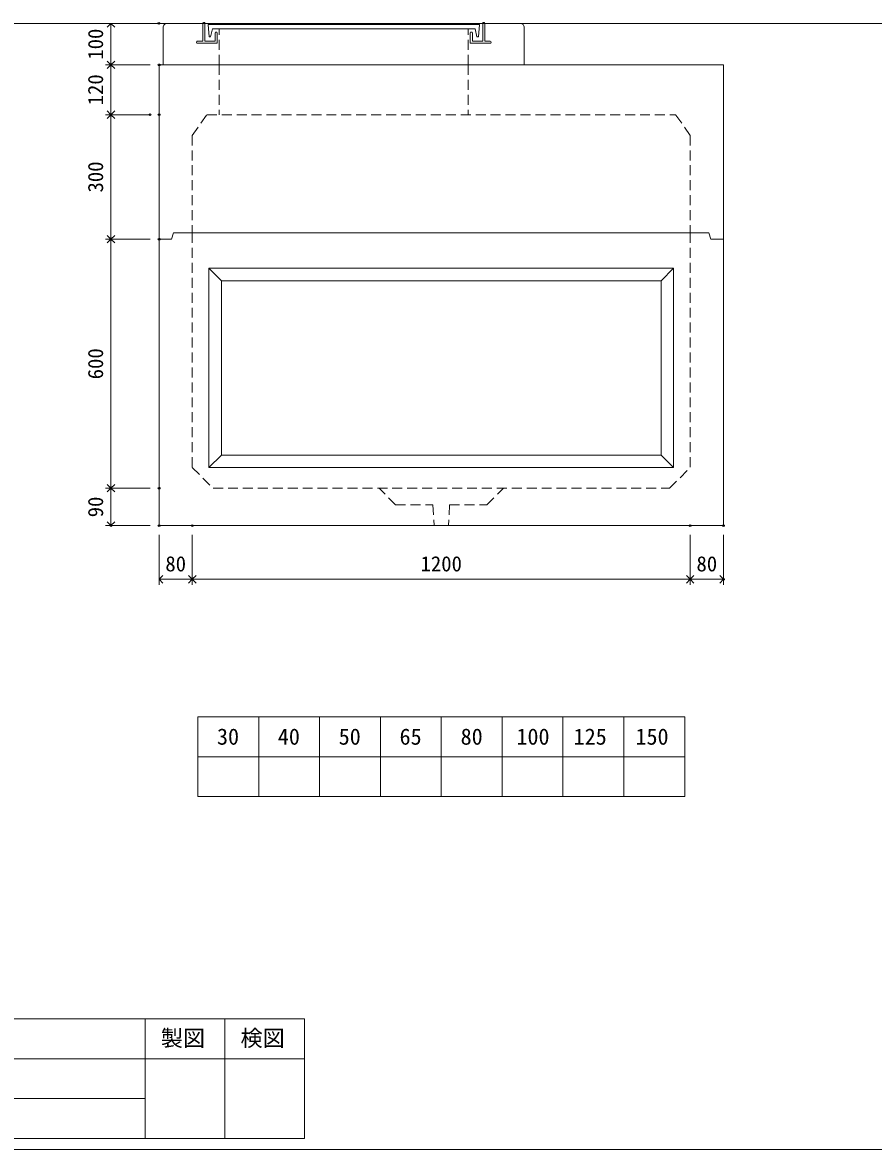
# Model space of a CAD drawing. Units: millimetres, scale not verified. Extents: x -6420 to 6420, y -3109 to 3109.
# Drawn here: x 311 to 2361, y -2591 to 124 of the extents above; entities that cross this region are included whole.
import ezdxf
from ezdxf.enums import TextEntityAlignment as Align

# ---------------------------------------------------------------- set-up
doc = ezdxf.new("R2010")
doc.units = ezdxf.units.MM
doc.header["$LTSCALE"] = 20
doc.header["$PDMODE"] = 32
doc.header["$PDSIZE"] = 4
doc.linetypes.add('DASHED1', pattern=[1.8, 1.2, -0.6])
doc.layers.add('0-1_Defpoints', color=7, linetype='Continuous')
for name, color, linetype, lineweight in [('0-2_waku', 7, 'Continuous', 18), ('0-3_gaikei', 7, 'Continuous', 18), ('0-4_kakure', 7, 'DASHED1', 5), ('0-5_sunpou', 7, 'Continuous', 5), ('0-8_uchigawa', 6, 'Continuous', 18), ('0-A_futa', 3, 'Continuous', 18), ('0-B_GL', 4, 'Continuous', 18), ('0-D_文字１', 7, 'Continuous', 18)]:
    doc.layers.add(name, color=color, linetype=linetype, lineweight=lineweight)
doc.styles.add('ＭＳ ゴシック', font='')
doc.styles.get('ＭＳ ゴシック').set_extended_font_data('MS Gothic')

# ---------------------------------------------------------------- blocks, each defined once
blk = doc.blocks.new('_Open90')
at = {"layer": '0-5_sunpou'}
blk.add_line((0, 0), (-1, 0), dxfattribs=at)
blk.add_lwpolyline([(-0.5, 0.5), (0, 0), (-0.5, -0.5)], dxfattribs=at)
blk = doc.blocks.new('D52')
at = {"layer": '0-1_Defpoints'}
for p in [(3223.24, 2119.83), (3107.22, 1519.83), (3223.24, 1519.83)]:
    blk.add_point(p, dxfattribs=at)
at = {"layer": '0-5_sunpou'}
for p, q in [((3201.24, 2119.83), (3094.22, 2119.83)), ((3107.22, 2101.83), (3107.22, 1537.83)), ((3201.24, 1519.83), (3094.22, 1519.83))]:
    blk.add_line(p, q, dxfattribs=at)
at = {"layer": '0-5_sunpou', "xscale": 18, "yscale": 18}
for p, rotation in [((3107.22, 2119.83), 90), ((3107.22, 1519.83), 270)]:
    blk.add_blockref('_Open90', p, dxfattribs=dict(at, rotation=rotation))
at = {"layer": '0-5_sunpou', "style": 'ＭＳ ゴシック'}
blk.add_text('600', height=36.66, rotation=90, dxfattribs=at).set_placement((3099.22, 1782.33), align=Align.BOTTOM_LEFT)
blk = doc.blocks.new('D53')
at = {"layer": '0-1_Defpoints'}
for p in [(3223.24, 1519.83), (3107.22, 1429.83), (3223.24, 1429.83)]:
    blk.add_point(p, dxfattribs=at)
at = {"layer": '0-5_sunpou'}
for p, q in [((3201.24, 1519.83), (3094.22, 1519.83)), ((3107.22, 1501.83), (3107.22, 1447.83)), ((3201.24, 1429.83), (3094.22, 1429.83))]:
    blk.add_line(p, q, dxfattribs=at)
at = {"layer": '0-5_sunpou', "xscale": 18, "yscale": 18}
for p, rotation in [((3107.22, 1519.83), 90), ((3107.22, 1429.83), 270)]:
    blk.add_blockref('_Open90', p, dxfattribs=dict(at, rotation=rotation))
at = {"layer": '0-5_sunpou', "style": 'ＭＳ ゴシック'}
blk.add_text('90', height=36.66, rotation=90, dxfattribs=at).set_placement((3099.22, 1449.83), align=Align.BOTTOM_LEFT)
blk = doc.blocks.new('D54')
at = {"layer": '0-1_Defpoints'}
for p in [(3223.24, 1429.83), (3303.24, 1429.83), (3303.24, 1300.51)]:
    blk.add_point(p, dxfattribs=at)
at = {"layer": '0-5_sunpou'}
for p, q in [((3223.24, 1407.83), (3223.24, 1287.51)), ((3303.24, 1407.83), (3303.24, 1287.51)), ((3241.24, 1300.51), (3285.24, 1300.51))]:
    blk.add_line(p, q, dxfattribs=at)
at = {"layer": '0-5_sunpou', "xscale": 18, "yscale": 18, "rotation": 180}
blk.add_blockref('_Open90', (3223.24, 1300.51), dxfattribs=at)
at = {"layer": '0-5_sunpou', "xscale": 18, "yscale": 18}
blk.add_blockref('_Open90', (3303.24, 1300.51), dxfattribs=at)
at = {"layer": '0-5_sunpou', "style": 'ＭＳ ゴシック'}
blk.add_text('80', height=36.66, dxfattribs=at).set_placement((3238.24, 1308.51), align=Align.BOTTOM_LEFT)
blk = doc.blocks.new('D55')
at = {"layer": '0-1_Defpoints'}
for p in [(3303.24, 1429.83), (4503.24, 1429.83), (4503.24, 1300.51)]:
    blk.add_point(p, dxfattribs=at)
at = {"layer": '0-5_sunpou'}
for p, q in [((3303.24, 1407.83), (3303.24, 1287.51)), ((4503.24, 1407.83), (4503.24, 1287.51)), ((3321.24, 1300.51), (4485.24, 1300.51))]:
    blk.add_line(p, q, dxfattribs=at)
at = {"layer": '0-5_sunpou', "xscale": 18, "yscale": 18, "rotation": 180}
blk.add_blockref('_Open90', (3303.24, 1300.51), dxfattribs=at)
at = {"layer": '0-5_sunpou', "xscale": 18, "yscale": 18}
blk.add_blockref('_Open90', (4503.24, 1300.51), dxfattribs=at)
at = {"layer": '0-5_sunpou', "style": 'ＭＳ ゴシック'}
blk.add_text('1200', height=36.66, dxfattribs=at).set_placement((3853.24, 1308.51), align=Align.BOTTOM_LEFT)
blk = doc.blocks.new('D56')
at = {"layer": '0-1_Defpoints'}
for p in [(4503.24, 1429.83), (4583.24, 1429.83), (4583.24, 1300.51)]:
    blk.add_point(p, dxfattribs=at)
at = {"layer": '0-5_sunpou'}
for p, q in [((4503.24, 1407.83), (4503.24, 1287.51)), ((4583.24, 1407.83), (4583.24, 1287.51)), ((4521.24, 1300.51), (4565.24, 1300.51))]:
    blk.add_line(p, q, dxfattribs=at)
at = {"layer": '0-5_sunpou', "xscale": 18, "yscale": 18, "rotation": 180}
blk.add_blockref('_Open90', (4503.24, 1300.51), dxfattribs=at)
at = {"layer": '0-5_sunpou', "xscale": 18, "yscale": 18}
blk.add_blockref('_Open90', (4583.24, 1300.51), dxfattribs=at)
at = {"layer": '0-5_sunpou', "style": 'ＭＳ ゴシック'}
blk.add_text('80', height=36.66, dxfattribs=at).set_placement((4518.24, 1308.51), align=Align.BOTTOM_LEFT)
blk = doc.blocks.new('D57')
at = {"layer": '0-1_Defpoints'}
for p in [(3222.41, 2639.83), (3107.22, 2539.83), (3223.24, 2539.83)]:
    blk.add_point(p, dxfattribs=at)
at = {"layer": '0-5_sunpou'}
for p, q in [((3200.41, 2639.83), (3094.22, 2639.83)), ((3107.22, 2621.83), (3107.22, 2557.83)), ((3201.24, 2539.83), (3094.22, 2539.83))]:
    blk.add_line(p, q, dxfattribs=at)
at = {"layer": '0-5_sunpou', "xscale": 18, "yscale": 18}
for p, rotation in [((3107.22, 2639.83), 90), ((3107.22, 2539.83), 270)]:
    blk.add_blockref('_Open90', p, dxfattribs=dict(at, rotation=rotation))
at = {"layer": '0-5_sunpou', "style": 'ＭＳ ゴシック'}
blk.add_text('100', height=36.66, rotation=90, dxfattribs=at).set_placement((3099.22, 2552.33), align=Align.BOTTOM_LEFT)
blk = doc.blocks.new('D58')
at = {"layer": '0-1_Defpoints'}
for p in [(3223.24, 2539.83), (3107.22, 2419.83), (3223.24, 2419.83)]:
    blk.add_point(p, dxfattribs=at)
at = {"layer": '0-5_sunpou'}
for p, q in [((3201.24, 2539.83), (3094.22, 2539.83)), ((3107.22, 2521.83), (3107.22, 2437.83)), ((3201.24, 2419.83), (3094.22, 2419.83))]:
    blk.add_line(p, q, dxfattribs=at)
at = {"layer": '0-5_sunpou', "xscale": 18, "yscale": 18}
for p, rotation in [((3107.22, 2539.83), 90), ((3107.22, 2419.83), 270)]:
    blk.add_blockref('_Open90', p, dxfattribs=dict(at, rotation=rotation))
at = {"layer": '0-5_sunpou', "style": 'ＭＳ ゴシック'}
blk.add_text('120', height=36.66, rotation=90, dxfattribs=at).set_placement((3099.22, 2442.33), align=Align.BOTTOM_LEFT)
blk = doc.blocks.new('D59')
at = {"layer": '0-1_Defpoints'}
for p in [(3201.24, 2419.83), (3107.22, 2119.83), (3223.24, 2119.83)]:
    blk.add_point(p, dxfattribs=at)
at = {"layer": '0-5_sunpou'}
for p, q in [((3179.24, 2419.83), (3094.22, 2419.83)), ((3107.22, 2401.83), (3107.22, 2137.83)), ((3201.24, 2119.83), (3094.22, 2119.83))]:
    blk.add_line(p, q, dxfattribs=at)
at = {"layer": '0-5_sunpou', "xscale": 18, "yscale": 18}
for p, rotation in [((3107.22, 2419.83), 90), ((3107.22, 2119.83), 270)]:
    blk.add_blockref('_Open90', p, dxfattribs=dict(at, rotation=rotation))
at = {"layer": '0-5_sunpou', "style": 'ＭＳ ゴシック'}
blk.add_text('300', height=36.66, rotation=90, dxfattribs=at).set_placement((3099.22, 2232.33), align=Align.BOTTOM_LEFT)

msp = doc.modelspace()

# ---------------------------------------------------------------- linework, layer by layer
at = {"layer": '0-2_waku'}
for p, q in [((733.09, -1548.88), (733.09, -1740.88)), ((733.09, -1548.88), (733.09, -1740.88)), ((733.09, -1548.88), (733.09, -1740.88)), ((733.09, -1548.88), (733.09, -1740.88)), ((733.09, -1548.88), (1906.43, -1548.88)), ((879.76, -1548.88), (879.76, -1740.88)), ((1026.43, -1548.88), (1026.43, -1740.88)), ((1026.43, -1548.88), (1026.43, -1740.88)), ((1173.09, -1548.88), (1173.09, -1740.88)), ((1319.76, -1548.88), (1319.76, -1740.88)), ((1466.43, -1548.88), (1466.43, -1740.88)), ((1613.09, -1548.88), (1613.09, -1740.88)), ((1759.76, -1548.88), (1759.76, -1740.88)), ((1906.43, -1548.88), (1906.43, -1740.88)), ((733.09, -1644.88), (1906.43, -1644.88)), ((733.09, -1740.88), (1906.43, -1740.88)), ((-1713.57, -2276.21), (990.43, -2276.21)), ((606.43, -2276.21), (606.43, -2564.21)), ((606.43, -2276.21), (606.43, -2564.21)), ((798.43, -2276.21), (798.43, -2564.21)), ((990.43, -2276.21), (990.43, -2564.21)), ((-1713.57, -2372.21), (990.43, -2372.21)), ((-1713.57, -2468.21), (606.43, -2468.21)), ((-1713.57, -2564.21), (990.43, -2564.21)), ((-1740.24, -2590.88), (6419.76, -2590.88))]:
    msp.add_line(p, q, dxfattribs=at)
at = {"layer": '0-3_gaikei'}
for p, q in [((649.76, 22.12), (649.76, 112.12)), ((659.76, 122.12), (744.76, 122.12)), ((1424.76, 122.12), (1509.76, 122.12)), ((1519.76, 22.12), (1519.76, 112.12)), ((639.76, 22.12), (1999.76, 22.12)), ((1999.76, 22.12), (639.76, 22.12)), ((669.76, -397.88), (639.76, -397.88)), ((669.76, -397.88), (639.76, -397.88)), ((669.76, -397.88), (674.76, -382.88)), ((669.76, -397.88), (674.76, -382.88)), ((674.76, -382.88), (1964.76, -382.88)), ((674.76, -382.88), (1964.76, -382.88)), ((1969.76, -397.88), (1964.76, -382.88)), ((1969.76, -397.88), (1964.76, -382.88)), ((1999.76, -397.88), (1969.76, -397.88)), ((1999.76, -397.88), (1969.76, -397.88)), ((1999.76, -1087.88), (639.76, -1087.88))]:
    msp.add_line(p, q, dxfattribs=at)
for points in [[(639.76, 22.12), (639.76, -397.88), (639.76, -1087.88)], [(1999.76, 22.12), (1999.76, -397.88), (1999.76, -1087.88)]]:
    msp.add_lwpolyline(points, dxfattribs=at)
for centre, radius, start, end in [((659.18, 112.7), 9.44, 86.47383, 183.52617), ((1510.09, 112.45), 9.68, 358.04251, 91.95749)]:
    msp.add_arc(centre, radius, start, end, dxfattribs=at)
at = {"layer": '0-4_kakure'}
for p, q in [((784.76, 22.12), (784.76, 108.62)), ((1384.76, 22.12), (1384.76, 108.62)), ((784.76, 22.12), (784.76, -97.88)), ((1384.76, 22.12), (1384.76, -97.88)), ((719.76, -147.88), (754.76, -97.88)), ((754.76, -97.88), (1884.76, -97.88)), ((754.76, -97.88), (1884.76, -97.88)), ((1919.76, -147.88), (1884.76, -97.88)), ((719.76, -147.88), (719.76, -382.88)), ((719.76, -382.88), (719.76, -947.88)), ((1869.76, -997.88), (1919.76, -947.88)), ((1209.76, -1037.88), (1169.76, -997.88)), ((1209.76, -1037.88), (1299.76, -1037.88)), ((1299.76, -1037.88), (1302.26, -1087.88)), ((1339.76, -1037.88), (1337.26, -1087.88))]:
    msp.add_line(p, q, dxfattribs=at)
for points in [[(1919.76, -147.88), (1919.76, -382.88), (1919.76, -947.88)], [(719.76, -947.88), (769.76, -997.88), (1869.76, -997.88)], [(1339.76, -1037.88), (1429.76, -1037.88), (1469.76, -997.88)]]:
    msp.add_lwpolyline(points, dxfattribs=at)
at = {"layer": '0-8_uchigawa'}
for p, q in [((759.76, -467.88), (1879.76, -467.88)), ((759.76, -467.88), (759.76, -947.88)), ((759.76, -467.88), (789.76, -497.88)), ((1879.76, -467.88), (1849.76, -497.88)), ((1879.76, -947.88), (1879.76, -467.88)), ((789.76, -497.88), (1849.76, -497.88)), ((789.76, -497.88), (789.76, -917.88)), ((1849.76, -917.88), (1849.76, -497.88)), ((759.76, -947.88), (789.76, -917.88)), ((789.76, -917.88), (1849.76, -917.88)), ((1879.76, -947.88), (1849.76, -917.88)), ((759.76, -947.88), (1879.76, -947.88))]:
    msp.add_line(p, q, dxfattribs=at)
at = {"layer": '0-A_futa'}
for p, q in [((744.76, 122.12), (744.76, 79.12)), ((746.76, 124.12), (749.76, 124.12)), ((749.76, 124.12), (749.76, 79.12)), ((757.57, 119.62), (1411.9, 119.62)), ((757.57, 119.62), (760.06, 89.62)), ((768.09, 108.62), (763.77, 89.62)), ((768.09, 108.62), (1401.43, 108.62)), ((1401.43, 108.62), (1405.75, 89.62)), ((1411.9, 119.62), (1409.65, 89.62)), ((1419.76, 124.12), (1422.76, 124.12)), ((1424.76, 122.12), (1424.76, 79.12)), ((760.06, 89.62), (763.77, 89.62)), ((774.76, 99.12), (774.76, 79.12)), ((776.76, 101.12), (777.76, 101.12)), ((779.76, 99.12), (779.76, 74.12)), ((1389.76, 99.12), (1389.76, 74.12)), ((1392.76, 101.12), (1391.76, 101.12)), ((1394.76, 99.12), (1394.76, 79.12)), ((1409.65, 89.62), (1405.75, 89.62)), ((729.76, 77.12), (729.76, 76.12)), ((731.76, 79.12), (744.76, 79.12)), ((779.76, 74.12), (731.76, 74.12)), ((749.76, 79.12), (774.76, 79.12)), ((1389.76, 74.12), (1437.76, 74.12)), ((1437.76, 79.12), (1424.76, 79.12)), ((1439.76, 77.12), (1439.76, 76.12))]:
    msp.add_line(p, q, dxfattribs=at)
msp.add_lwpolyline([(1419.76, 124.12), (1419.76, 79.12), (1394.76, 79.12)], dxfattribs=at)
for centre, start, end in [((746.76, 122.12), 90, 180), ((1422.76, 122.12), 0, 90), ((776.76, 99.12), 90, 180), ((777.76, 99.12), 0, 90), ((1391.76, 99.12), 90, 180), ((1392.76, 99.12), 0, 90), ((731.76, 77.12), 90, 180), ((731.76, 76.12), 180, 270), ((1437.76, 77.12), 0, 90), ((1437.76, 76.12), 270, 0)]:
    msp.add_arc(centre, 2, start, end, dxfattribs=at)
at = {"layer": '0-B_GL'}
msp.add_line((-1740.24, 122.12), (6419.76, 122.12), dxfattribs=at)

# ---------------------------------------------------------------- block references
at = {"layer": '0-5_sunpou'}
for name in ['D57', 'D58', 'D59', 'D52', 'D53', 'D54', 'D55', 'D56']:
    msp.add_blockref(name, (-2583.47, -2517.71), dxfattribs=at)

# ---------------------------------------------------------------- texts
at = {"layer": '0-D_文字１', "style": 'ＭＳ ゴシック'}
for s, p in [('30', (779.18, -1627.47)), ('40', (925.84, -1627.47)), ('50', (1072.51, -1627.47)), ('65', (1219.18, -1627.47)), ('80', (1366.39, -1627.47)), ('100', (1500.88, -1627.47)), ('125', (1638.73, -1627.47)), ('150', (1787.75, -1627.47)), ('製図', (643.84, -2353.88)), ('検図', (835.84, -2353.88))]:
    msp.add_text(s, height=39.1, dxfattribs=at).set_placement(p, align=Align.BOTTOM_LEFT)

doc.saveas('drawing.dxf')
